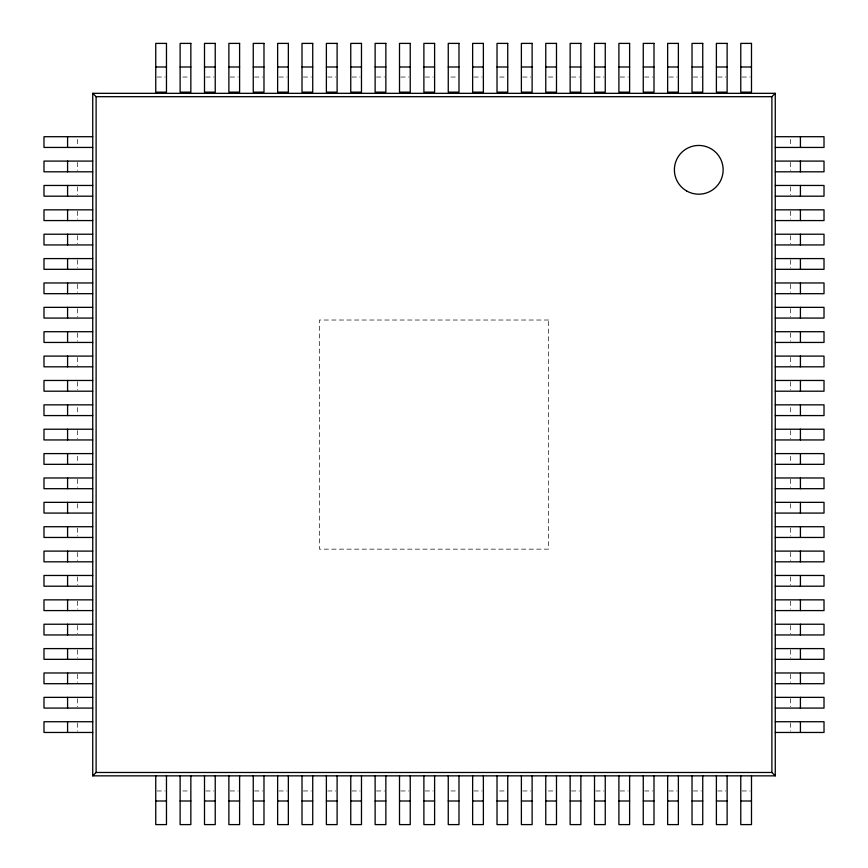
<?xml version="1.0" encoding="UTF-8"?>
<svg xmlns="http://www.w3.org/2000/svg" width="868" height="868" viewBox="0 0 868 868"><rect width="100%" height="100%" fill="white"/><g stroke="black" fill="none" stroke-linecap="round" stroke-linejoin="round"><path stroke-width="0.65" stroke-dasharray="4.34 3.25" d="M157.086 77.035L165.137 77.035M182.812 77.035L188.172 77.035M205.846 77.035L213.886 77.035M230.215 77.035L238.266 77.035M254.595 77.035L262.635 77.035M278.975 77.035L287.015 77.035M303.344 77.035L311.395 77.035M327.724 77.035L335.764 77.035M352.093 77.035L360.144 77.035M376.473 77.035L384.513 77.035M400.853 77.035L408.893 77.035M425.222 77.035L433.273 77.035M450.937 77.035L457.642 77.035M473.982 77.035L482.022 77.035M499.697 77.035L505.057 77.035M522.731 77.035L530.771 77.035M548.446 77.035L553.806 77.035M571.48 77.035L579.52 77.035M595.86 77.035L603.9 77.035M620.229 77.035L628.28 77.035M644.609 77.035L652.649 77.035M668.989 77.035L677.029 77.035M693.358 77.035L701.409 77.035M717.738 77.035L725.778 77.035M742.107 77.035L750.158 77.035M157.086 790.965L165.137 790.965M182.812 790.965L188.172 790.965M205.846 790.965L213.886 790.965M230.215 790.965L238.266 790.965M254.595 790.965L262.635 790.965M278.975 790.965L287.015 790.965M303.344 790.965L311.395 790.965M327.724 790.965L335.764 790.965M352.093 790.965L360.144 790.965M376.473 790.965L384.513 790.965M400.853 790.965L408.893 790.965M425.222 790.965L433.273 790.965M450.937 790.965L457.642 790.965M473.982 790.965L482.022 790.965M499.697 790.965L505.057 790.965M522.731 790.965L530.771 790.965M548.446 790.965L553.806 790.965M571.48 790.965L579.52 790.965M595.86 790.965L603.9 790.965M620.229 790.965L628.28 790.965M644.609 790.965L652.649 790.965M668.989 790.965L677.029 790.965M693.358 790.965L701.409 790.965M717.738 790.965L725.778 790.965M742.107 790.965L750.158 790.965M790.379 139.39L790.379 144.75M790.379 162.424L790.379 170.475M790.379 186.804L790.379 194.844M790.379 211.184L790.379 219.224M790.379 235.553L790.379 243.604M790.379 259.933L790.379 267.973M790.379 284.303L790.379 292.353M790.379 308.683L790.379 316.722M790.379 333.062L790.379 341.102M790.379 357.432L790.379 365.482M790.379 381.811L790.379 389.851M790.379 407.526L790.379 414.231M790.379 430.561L790.379 438.611M790.379 456.275L790.379 461.646M790.379 479.31L790.379 487.36M790.379 503.69L790.379 510.395M790.379 528.069L790.379 536.109M790.379 552.439L790.379 560.489M790.379 576.819L790.379 584.858M790.379 601.198L790.379 609.238M790.379 625.568L790.379 633.618M790.379 649.948L790.379 657.987M790.379 674.327L790.379 682.367M790.379 698.697L790.379 706.747M790.379 723.077L790.379 731.116M77.621 139.39L77.621 144.75M77.621 162.424L77.621 170.475M77.621 186.804L77.621 194.844M77.621 211.184L77.621 219.224M77.621 235.553L77.621 243.604M77.621 259.933L77.621 267.973M77.621 284.303L77.621 292.353M77.621 308.683L77.621 316.722M77.621 333.062L77.621 341.102M77.621 357.432L77.621 365.482M77.621 381.811L77.621 389.851M77.621 407.526L77.621 414.231M77.621 430.561L77.621 438.611M77.621 456.275L77.621 461.646M77.621 479.31L77.621 487.36M77.621 503.69L77.621 510.395M77.621 528.069L77.621 536.109M77.621 552.439L77.621 560.489M77.621 576.819L77.621 584.858M77.621 601.198L77.621 609.238M77.621 625.568L77.621 633.618M77.621 649.948L77.621 657.987M77.621 674.327L77.621 682.367M77.621 698.697L77.621 706.747M77.621 723.077L77.621 731.116M548.565 320.021L319.435 320.021L319.435 549.151L548.565 549.151L548.565 320.021"/><path stroke-width="1.3" d="M92.735 775.851L96.109 772.477L771.891 772.477L775.265 775.851L92.735 775.851L92.735 93.321L775.265 93.321L775.265 775.851M771.891 772.477L771.891 96.684L775.265 93.321M155.752 66.999L166.472 66.999M180.121 66.999L190.851 66.999M204.501 66.999L215.231 66.999M228.881 66.999L239.601 66.999M253.25 66.999L263.981 66.999M277.63 66.999L288.35 66.999M302.01 66.999L312.73 66.999M326.379 66.999L337.109 66.999M350.759 66.999L361.479 66.999M375.128 66.999L385.859 66.999M399.508 66.999L410.238 66.999M423.888 66.999L434.608 66.999M448.257 66.999L458.988 66.999M472.637 66.999L483.368 66.999M497.017 66.999L507.737 66.999M521.386 66.999L532.117 66.999M545.766 66.999L556.486 66.999M570.146 66.999L580.866 66.999M594.515 66.999L605.246 66.999M618.895 66.999L629.615 66.999M643.264 66.999L653.995 66.999M667.644 66.999L678.375 66.999M692.024 66.999L702.744 66.999M716.393 66.999L727.124 66.999M740.773 66.999L751.493 66.999M92.735 93.321L96.109 96.684L771.891 96.684M92.735 136.71L43.986 136.71L43.986 147.441L92.735 147.441M775.265 136.71L824.014 136.71L824.014 147.441L775.265 147.441M92.735 161.09L43.986 161.09L43.986 171.81L92.735 171.81M775.265 161.09L824.014 161.09L824.014 171.81L775.265 171.81M92.735 185.459L43.986 185.459L43.986 196.19L92.735 196.19M775.265 185.459L824.014 185.459L824.014 196.19L775.265 196.19M92.735 209.839L43.986 209.839L43.986 220.57L92.735 220.57M775.265 209.839L824.014 209.839L824.014 220.57L775.265 220.57M92.735 234.219L43.986 234.219L43.986 244.939L92.735 244.939M775.265 234.219L824.014 234.219L824.014 244.939L775.265 244.939M92.735 258.588L43.986 258.588L43.986 269.319L92.735 269.319M775.265 258.588L824.014 258.588L824.014 269.319L775.265 269.319M92.735 282.968L43.986 282.968L43.986 293.688L92.735 293.688M775.265 282.968L824.014 282.968L824.014 293.688L775.265 293.688M92.735 307.348L43.986 307.348L43.986 318.068L92.735 318.068M775.265 307.348L824.014 307.348L824.014 318.068L775.265 318.068M92.735 331.717L43.986 331.717L43.986 342.448L92.735 342.448M775.265 331.717L824.014 331.717L824.014 342.448L775.265 342.448M92.735 356.097L43.986 356.097L43.986 366.817L92.735 366.817M775.265 356.097L824.014 356.097L824.014 366.817L775.265 366.817M92.735 380.466L43.986 380.466L43.986 391.197L92.735 391.197M775.265 380.466L824.014 380.466L824.014 391.197L775.265 391.197M92.735 404.846L43.986 404.846L43.986 415.577L92.735 415.577M775.265 404.846L824.014 404.846L824.014 415.577L775.265 415.577M92.735 429.226L43.986 429.226L43.986 439.946L92.735 439.946M775.265 429.226L824.014 429.226L824.014 439.946L775.265 439.946M92.735 453.595L43.986 453.595L43.986 464.326L92.735 464.326M775.265 453.595L824.014 453.595L824.014 464.326L775.265 464.326M92.735 477.975L43.986 477.975L43.986 488.695L92.735 488.695M775.265 477.975L824.014 477.975L824.014 488.695L775.265 488.695M92.735 502.355L43.986 502.355L43.986 513.075L92.735 513.075M775.265 502.355L824.014 502.355L824.014 513.075L775.265 513.075M92.735 526.724L43.986 526.724L43.986 537.455L92.735 537.455M775.265 526.724L824.014 526.724L824.014 537.455L775.265 537.455M92.735 551.104L43.986 551.104L43.986 561.824L92.735 561.824M775.265 551.104L824.014 551.104L824.014 561.824L775.265 561.824M92.735 575.473L43.986 575.473L43.986 586.204L92.735 586.204M775.265 575.473L824.014 575.473L824.014 586.204L775.265 586.204M92.735 599.853L43.986 599.853L43.986 610.584L92.735 610.584M775.265 599.853L824.014 599.853L824.014 610.584L775.265 610.584M92.735 624.233L43.986 624.233L43.986 634.953L92.735 634.953M775.265 624.233L824.014 624.233L824.014 634.953L775.265 634.953M92.735 648.602L43.986 648.602L43.986 659.333L92.735 659.333M775.265 648.602L824.014 648.602L824.014 659.333L775.265 659.333M92.735 672.982L43.986 672.982L43.986 683.702L92.735 683.702M775.265 672.982L824.014 672.982L824.014 683.702L775.265 683.702M92.735 697.362L43.986 697.362L43.986 708.082L92.735 708.082M775.265 697.362L824.014 697.362L824.014 708.082L775.265 708.082M92.735 721.731L43.986 721.731L43.986 732.462L92.735 732.462M775.265 721.731L824.014 721.731L824.014 732.462L775.265 732.462M155.752 801.001L166.472 801.001M180.121 801.001L190.851 801.001M204.501 801.001L215.231 801.001M228.881 801.001L239.601 801.001M253.25 801.001L263.981 801.001M277.63 801.001L288.35 801.001M302.01 801.001L312.73 801.001M326.379 801.001L337.109 801.001M350.759 801.001L361.479 801.001M375.128 801.001L385.859 801.001M399.508 801.001L410.238 801.001M423.888 801.001L434.608 801.001M448.257 801.001L458.988 801.001M472.637 801.001L483.368 801.001M497.017 801.001L507.737 801.001M521.386 801.001L532.117 801.001M545.766 801.001L556.486 801.001M570.146 801.001L580.866 801.001M594.515 801.001L605.246 801.001M618.895 801.001L629.615 801.001M643.264 801.001L653.995 801.001M667.644 801.001L678.375 801.001M692.024 801.001L702.744 801.001M716.393 801.001L727.124 801.001M740.773 801.001L751.493 801.001M800.415 136.71L800.415 147.441M800.415 161.09L800.415 171.81M800.415 185.459L800.415 196.19M800.415 209.839L800.415 220.57M800.415 234.219L800.415 244.939M800.415 258.588L800.415 269.319M800.415 282.968L800.415 293.688M800.415 307.348L800.415 318.068M800.415 331.717L800.415 342.448M800.415 356.097L800.415 366.817M800.415 380.466L800.415 391.197M800.415 404.846L800.415 415.577M800.415 429.226L800.415 439.946M800.415 453.595L800.415 464.326M800.415 477.975L800.415 488.695M800.415 502.355L800.415 513.075M800.415 526.724L800.415 537.455M800.415 551.104L800.415 561.824M800.415 575.473L800.415 586.204M800.415 599.853L800.415 610.584M800.415 624.233L800.415 634.953M800.415 648.602L800.415 659.333M800.415 672.982L800.415 683.702M800.415 697.362L800.415 708.082M800.415 721.731L800.415 732.462M751.493 775.851L751.493 824.6L740.773 824.6L740.773 775.851M727.124 775.851L727.124 824.6L716.393 824.6L716.393 775.851M702.744 775.851L702.744 824.6L692.024 824.6L692.024 775.851M678.375 775.851L678.375 824.6L667.644 824.6L667.644 775.851M653.995 775.851L653.995 824.6L643.264 824.6L643.264 775.851M629.615 775.851L629.615 824.6L618.895 824.6L618.895 775.851M605.246 775.851L605.246 824.6L594.515 824.6L594.515 775.851M580.866 775.851L580.866 824.6L570.146 824.6L570.146 775.851M556.486 775.851L556.486 824.6L545.766 824.6L545.766 775.851M532.117 775.851L532.117 824.6L521.386 824.6L521.386 775.851M507.737 775.851L507.737 824.6L497.017 824.6L497.017 775.851M483.368 775.851L483.368 824.6L472.637 824.6L472.637 775.851M458.988 775.851L458.988 824.6L448.257 824.6L448.257 775.851M434.608 775.851L434.608 824.6L423.888 824.6L423.888 775.851M410.238 775.851L410.238 824.6L399.508 824.6L399.508 775.851M385.859 775.851L385.859 824.6L375.128 824.6L375.128 775.851M361.479 775.851L361.479 824.6L350.759 824.6L350.759 775.851M337.109 775.851L337.109 824.6L326.379 824.6L326.379 775.851M312.73 775.851L312.73 824.6L302.01 824.6L302.01 775.851M288.35 775.851L288.35 824.6L277.63 824.6L277.63 775.851M263.981 775.851L263.981 824.6L253.25 824.6L253.25 775.851M239.601 775.851L239.601 824.6L228.881 824.6L228.881 775.851M215.231 775.851L215.231 824.6L204.501 824.6L204.501 775.851M190.851 775.851L190.851 824.6L180.121 824.6L180.121 775.851M166.472 775.851L166.472 824.6L155.752 824.6L155.752 775.851M96.109 96.684L96.109 772.477M67.585 136.71L67.585 147.441M67.585 161.09L67.585 171.81M67.585 185.459L67.585 196.19M67.585 209.839L67.585 220.57M67.585 234.219L67.585 244.939M67.585 258.588L67.585 269.319M67.585 282.968L67.585 293.688M67.585 307.348L67.585 318.068M67.585 331.717L67.585 342.448M67.585 356.097L67.585 366.817M67.585 380.466L67.585 391.197M67.585 404.846L67.585 415.577M67.585 429.226L67.585 439.946M67.585 453.595L67.585 464.326M67.585 477.975L67.585 488.695M67.585 502.355L67.585 513.075M67.585 526.724L67.585 537.455M67.585 551.104L67.585 561.824M67.585 575.473L67.585 586.204M67.585 599.853L67.585 610.584M67.585 624.233L67.585 634.953M67.585 648.602L67.585 659.333M67.585 672.982L67.585 683.702M67.585 697.362L67.585 708.082M67.585 721.731L67.585 732.462M166.472 43.4L155.752 43.4L155.752 92.149L166.472 92.149L166.472 43.4M190.851 43.4L180.121 43.4L180.121 92.149L190.851 92.149L190.851 43.4M215.231 43.4L204.501 43.4L204.501 92.149L215.231 92.149L215.231 43.4M239.601 43.4L228.881 43.4L228.881 92.149L239.601 92.149L239.601 43.4M263.981 43.4L253.25 43.4L253.25 92.149L263.981 92.149L263.981 43.4M288.35 43.4L277.63 43.4L277.63 92.149L288.35 92.149L288.35 43.4M312.73 43.4L302.01 43.4L302.01 92.149L312.73 92.149L312.73 43.4M337.109 43.4L326.379 43.4L326.379 92.149L337.109 92.149L337.109 43.4M361.479 43.4L350.759 43.4L350.759 92.149L361.479 92.149L361.479 43.4M385.859 43.4L375.128 43.4L375.128 92.149L385.859 92.149L385.859 43.4M410.238 43.4L399.508 43.4L399.508 92.149L410.238 92.149L410.238 43.4M434.608 43.4L423.888 43.4L423.888 92.149L434.608 92.149L434.608 43.4M458.988 43.4L448.257 43.4L448.257 92.149L458.988 92.149L458.988 43.4M483.368 43.4L472.637 43.4L472.637 92.149L483.368 92.149L483.368 43.4M507.737 43.4L497.017 43.4L497.017 92.149L507.737 92.149L507.737 43.4M532.117 43.4L521.386 43.4L521.386 92.149L532.117 92.149L532.117 43.4M556.486 43.4L545.766 43.4L545.766 92.149L556.486 92.149L556.486 43.4M580.866 43.4L570.146 43.4L570.146 92.149L580.866 92.149L580.866 43.4M605.246 43.4L594.515 43.4L594.515 92.149L605.246 92.149L605.246 43.4M629.615 43.4L618.895 43.4L618.895 92.149L629.615 92.149L629.615 43.4M653.995 43.4L643.264 43.4L643.264 92.149L653.995 92.149L653.995 43.4M678.375 43.4L667.644 43.4L667.644 92.149L678.375 92.149L678.375 43.4M702.744 43.4L692.024 43.4L692.024 92.149L702.744 92.149L702.744 43.4M727.124 43.4L716.393 43.4L716.393 92.149L727.124 92.149L727.124 43.4M751.493 43.4L740.773 43.4L740.773 92.149L751.493 92.149L751.493 43.4M686.577 190.927A24.38 24.38 0 0 0 723.142 169.813A24.38 24.38 0 0 0 686.577 148.71A24.38 24.38 0 0 0 686.577 190.927"/></g></svg>
